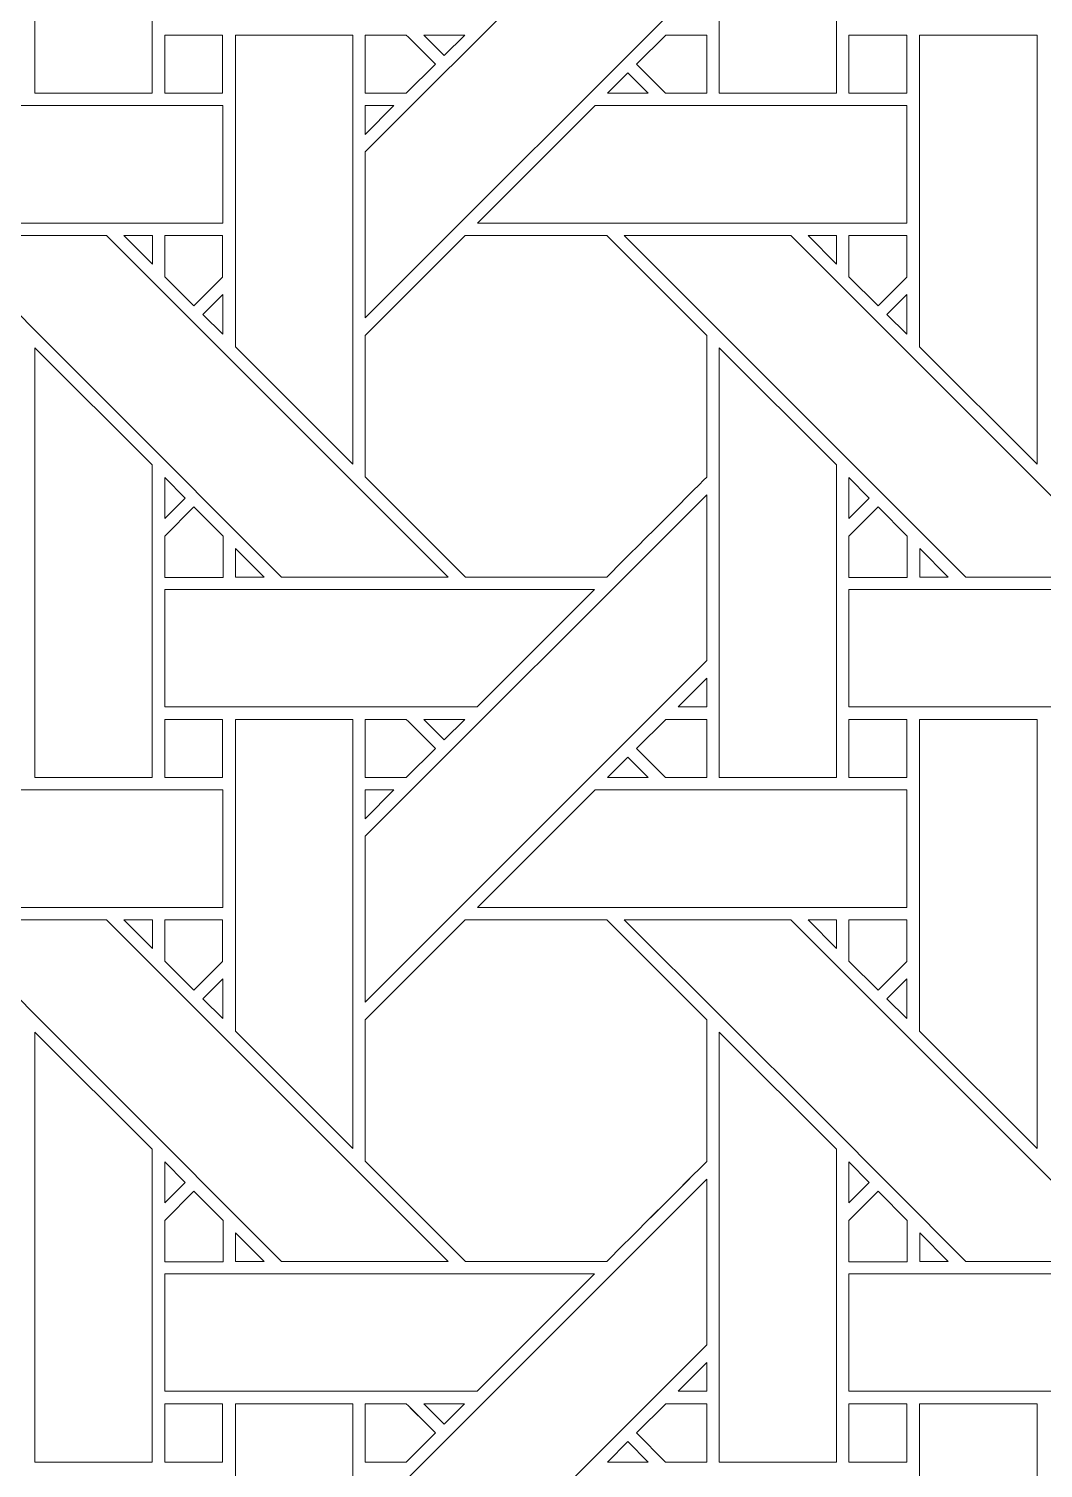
# Model space of a CAD drawing. Header units: inches. Extents: x 3.4 to 21.4, y 0.1 to 18.1.
# Drawn here: x 11.205 to 12.612, y 4.302 to 6.298 of the extents above; entities that cross this region are included whole.
import ezdxf

# ---------------------------------------------------------------- set-up
doc = ezdxf.new("R2010")
doc.units = ezdxf.units.IN
doc.header["$MEASUREMENT"] = 0
doc.layers.add('Design', color=7, linetype='Continuous', lineweight=0)

msp = doc.modelspace()

# ---------------------------------------------------------------- linework, layer by layer
at = {"layer": 'Design'}
for points, knots in [([(12.3829, 18.0948), (7.4123, 18.0948), (3.3829, 14.0653), (3.3829, 9.0948), (3.3829, 4.1242), (7.4123, 0.0948), (12.3829, 0.0948), (17.3534, 0.0948), (21.3829, 4.1242), (21.3829, 9.0948), (21.3829, 14.0653), (17.3534, 18.0948), (12.3829, 18.0948)], [0, 0, 0, 0, 1, 1, 1, 2, 2, 2, 3, 3, 3, 4, 4, 4, 4]), ([(12.3829, 17.2202), (7.8953, 17.2202), (4.2574, 13.5823), (4.2574, 9.0948), (4.2574, 4.6072), (7.8953, 0.9693), (12.3829, 0.9693), (16.8704, 0.9693), (20.5083, 4.6072), (20.5083, 9.0948), (20.5083, 13.5823), (16.8704, 17.2202), (12.3829, 17.2202)], [0, 0, 0, 0, 1, 1, 1, 2, 2, 2, 3, 3, 3, 4, 4, 4, 4]), ([(11.3765, 6.6419), (11.3765, 6.6419), (11.3765, 6.2082), (11.3765, 6.2082), (11.3765, 6.2082), (11.2137, 6.2082), (11.2137, 6.2082), (11.2137, 6.2082), (11.2137, 6.8041), (11.2137, 6.8041), (11.2137, 6.8041), (11.3765, 6.6419), (11.3765, 6.6419)], [0, 0, 0, 0, 1, 1, 1, 2, 2, 2, 3, 3, 3, 4, 4, 4, 4]), ([(12.3252, 6.6419), (12.3252, 6.6419), (12.3252, 6.2082), (12.3252, 6.2082), (12.3252, 6.2082), (12.1625, 6.2082), (12.1625, 6.2082), (12.1625, 6.2082), (12.1625, 6.8041), (12.1625, 6.8041), (12.1625, 6.8041), (12.3252, 6.6419), (12.3252, 6.6419)], [0, 0, 0, 0, 1, 1, 1, 2, 2, 2, 3, 3, 3, 4, 4, 4, 4]), ([(11.6717, 6.1269), (11.6717, 6.1269), (12.1453, 6.6005), (12.1453, 6.6005), (12.1453, 6.6005), (12.1453, 6.3705), (12.1453, 6.3705), (12.1453, 6.3705), (11.6717, 5.8968), (11.6717, 5.8968), (11.6717, 5.8968), (11.6717, 6.1269), (11.6717, 6.1269)], [0, 0, 0, 0, 1, 1, 1, 2, 2, 2, 3, 3, 3, 4, 4, 4, 4]), ([(11.3938, 6.2082), (11.3938, 6.2082), (11.3938, 6.289), (11.3938, 6.289), (11.3938, 6.289), (11.474, 6.289), (11.474, 6.289), (11.474, 6.289), (11.474, 6.2082), (11.474, 6.2082), (11.474, 6.2082), (11.3938, 6.2082), (11.3938, 6.2082)], [0, 0, 0, 0, 1, 1, 1, 2, 2, 2, 3, 3, 3, 4, 4, 4, 4]), ([(11.3938, 6.289), (11.3938, 6.289), (11.474, 6.289), (11.474, 6.289), (11.474, 6.289), (11.474, 6.2082), (11.474, 6.2082), (11.474, 6.2082), (11.3938, 6.2082), (11.3938, 6.2082), (11.3938, 6.2082), (11.3938, 6.289), (11.3938, 6.289)], [0, 0, 0, 0, 1, 1, 1, 2, 2, 2, 3, 3, 3, 4, 4, 4, 4]), ([(11.6545, 6.289), (11.6545, 6.289), (11.6545, 5.6939), (11.6545, 5.6939), (11.6545, 5.6939), (11.4916, 5.8568), (11.4916, 5.8568), (11.4916, 5.8568), (11.4916, 6.289), (11.4916, 6.289), (11.4916, 6.289), (11.6545, 6.289), (11.6545, 6.289)], [0, 0, 0, 0, 1, 1, 1, 2, 2, 2, 3, 3, 3, 4, 4, 4, 4]), ([(11.7287, 6.289), (11.7339, 6.2839), (11.7646, 6.2531), (11.7691, 6.2486), (11.7691, 6.2486), (11.7286, 6.2082), (11.7286, 6.2082), (11.7286, 6.2082), (11.6717, 6.2082), (11.6717, 6.2082), (11.6717, 6.2082), (11.6717, 6.289), (11.6717, 6.289), (11.6717, 6.289), (11.7287, 6.289), (11.7287, 6.289)], [0, 0, 0, 0, 1, 1, 1, 2, 2, 2, 3, 3, 3, 4, 4, 4, 5, 5, 5, 5]), ([(11.6717, 6.289), (11.6717, 6.289), (11.7287, 6.289), (11.7287, 6.289), (11.734, 6.2838), (11.7647, 6.253), (11.7691, 6.2486), (11.7691, 6.2486), (11.7286, 6.2082), (11.7286, 6.2082), (11.7286, 6.2082), (11.6717, 6.2082), (11.6717, 6.2082), (11.6717, 6.2082), (11.6717, 6.289), (11.6717, 6.289)], [0, 0, 0, 0, 1, 1, 1, 2, 2, 2, 3, 3, 3, 4, 4, 4, 5, 5, 5, 5]), ([(11.8096, 6.289), (11.8096, 6.289), (11.7813, 6.2608), (11.7813, 6.2608), (11.7813, 6.2608), (11.7531, 6.289), (11.7531, 6.289), (11.7531, 6.289), (11.8096, 6.289), (11.8096, 6.289)], [0, 0, 0, 0, 1, 1, 1, 2, 2, 2, 3, 3, 3, 3]), ([(12.0882, 6.2082), (12.0882, 6.2082), (12.0479, 6.2486), (12.0479, 6.2486), (12.0479, 6.2486), (12.0883, 6.289), (12.0883, 6.289), (12.0883, 6.289), (12.1453, 6.289), (12.1453, 6.289), (12.1453, 6.289), (12.1453, 6.2082), (12.1453, 6.2082), (12.1453, 6.2082), (12.0882, 6.2082), (12.0882, 6.2082)], [0, 0, 0, 0, 1, 1, 1, 2, 2, 2, 3, 3, 3, 4, 4, 4, 5, 5, 5, 5]), ([(12.0479, 6.2486), (12.0479, 6.2486), (12.0883, 6.289), (12.0883, 6.289), (12.0883, 6.289), (12.1453, 6.289), (12.1453, 6.289), (12.1453, 6.289), (12.1453, 6.2082), (12.1453, 6.2082), (12.1453, 6.2082), (12.0882, 6.2082), (12.0882, 6.2082), (12.0882, 6.2082), (12.0479, 6.2486), (12.0479, 6.2486)], [0, 0, 0, 0, 1, 1, 1, 2, 2, 2, 3, 3, 3, 4, 4, 4, 5, 5, 5, 5]), ([(12.3425, 6.289), (12.3425, 6.289), (12.4228, 6.289), (12.4228, 6.289), (12.4228, 6.289), (12.4228, 6.2082), (12.4228, 6.2082), (12.4228, 6.2082), (12.3425, 6.2082), (12.3425, 6.2082), (12.3425, 6.2082), (12.3425, 6.289), (12.3425, 6.289)], [0, 0, 0, 0, 1, 1, 1, 2, 2, 2, 3, 3, 3, 4, 4, 4, 4]), ([(12.4228, 6.289), (12.4228, 6.289), (12.4228, 6.2082), (12.4228, 6.2082), (12.4228, 6.2082), (12.3425, 6.2082), (12.3425, 6.2082), (12.3425, 6.2082), (12.3425, 6.289), (12.3425, 6.289), (12.3425, 6.289), (12.4228, 6.289), (12.4228, 6.289)], [0, 0, 0, 0, 1, 1, 1, 2, 2, 2, 3, 3, 3, 4, 4, 4, 4]), ([(12.6032, 6.289), (12.6032, 6.289), (12.6032, 5.6939), (12.6032, 5.6939), (12.6032, 5.6939), (12.4403, 5.8568), (12.4403, 5.8568), (12.4403, 5.8568), (12.4403, 6.289), (12.4403, 6.289), (12.4403, 6.289), (12.6032, 6.289), (12.6032, 6.289)], [0, 0, 0, 0, 1, 1, 1, 2, 2, 2, 3, 3, 3, 4, 4, 4, 4]), ([(12.064, 6.2082), (12.064, 6.2082), (12.0075, 6.2082), (12.0075, 6.2082), (12.0075, 6.2082), (12.0358, 6.2365), (12.0358, 6.2365), (12.0358, 6.2365), (12.064, 6.2082), (12.064, 6.2082)], [0, 0, 0, 0, 1, 1, 1, 2, 2, 2, 3, 3, 3, 3]), ([(11.0416, 6.1911), (11.0416, 6.1911), (11.4741, 6.1911), (11.4741, 6.1911), (11.4741, 6.1911), (11.4741, 6.0283), (11.4741, 6.0283), (11.4741, 6.0283), (10.8788, 6.0283), (10.8788, 6.0283), (10.8788, 6.0283), (11.0416, 6.1911), (11.0416, 6.1911)], [0, 0, 0, 0, 1, 1, 1, 2, 2, 2, 3, 3, 3, 4, 4, 4, 4]), ([(11.7115, 6.1911), (11.7115, 6.1911), (11.6717, 6.1513), (11.6717, 6.1513), (11.6717, 6.1513), (11.6717, 6.1911), (11.6717, 6.1911), (11.6717, 6.1911), (11.7115, 6.1911), (11.7115, 6.1911)], [0, 0, 0, 0, 1, 1, 1, 2, 2, 2, 3, 3, 3, 3]), ([(11.8275, 6.0283), (11.8275, 6.0283), (11.9904, 6.1911), (11.9904, 6.1911), (11.9904, 6.1911), (12.4228, 6.1911), (12.4228, 6.1911), (12.4228, 6.1911), (12.4228, 6.0283), (12.4228, 6.0283), (12.4228, 6.0283), (11.8275, 6.0283), (11.8275, 6.0283)], [0, 0, 0, 0, 1, 1, 1, 2, 2, 2, 3, 3, 3, 4, 4, 4, 4]), ([(11.0821, 6.0112), (11.0821, 6.0112), (11.313, 6.0112), (11.313, 6.0112), (11.313, 6.0112), (11.7867, 5.5375), (11.7867, 5.5375), (11.7867, 5.5375), (11.5556, 5.5375), (11.5556, 5.5375), (11.5556, 5.5375), (11.0821, 6.0112), (11.0821, 6.0112)], [0, 0, 0, 0, 1, 1, 1, 2, 2, 2, 3, 3, 3, 4, 4, 4, 4]), ([(11.3766, 6.0111), (11.3766, 6.0111), (11.3766, 5.9713), (11.3766, 5.9713), (11.3766, 5.9713), (11.3372, 6.0111), (11.3372, 6.0111), (11.3372, 6.0111), (11.3766, 6.0111), (11.3766, 6.0111)], [0, 0, 0, 0, 1, 1, 1, 2, 2, 2, 3, 3, 3, 3]), ([(11.474, 6.0111), (11.474, 6.0111), (11.474, 5.9535), (11.474, 5.9535), (11.474, 5.9535), (11.4341, 5.9136), (11.4341, 5.9136), (11.4341, 5.9136), (11.3938, 5.9539), (11.3938, 5.9539), (11.3938, 5.9539), (11.3938, 6.0111), (11.3938, 6.0111), (11.3938, 6.0111), (11.474, 6.0111), (11.474, 6.0111)], [0, 0, 0, 0, 1, 1, 1, 2, 2, 2, 3, 3, 3, 4, 4, 4, 5, 5, 5, 5]), ([(11.4341, 5.9136), (11.4341, 5.9136), (11.3938, 5.9539), (11.3938, 5.9539), (11.3938, 5.9539), (11.3938, 6.0111), (11.3938, 6.0111), (11.3938, 6.0111), (11.474, 6.0111), (11.474, 6.0111), (11.474, 6.0111), (11.474, 5.9535), (11.474, 5.9535), (11.474, 5.9535), (11.4341, 5.9136), (11.4341, 5.9136)], [0, 0, 0, 0, 1, 1, 1, 2, 2, 2, 3, 3, 3, 4, 4, 4, 5, 5, 5, 5]), ([(11.8104, 6.0111), (11.8104, 6.0111), (12.0066, 6.0111), (12.0066, 6.0111), (12.0066, 6.0111), (12.1453, 5.8724), (12.1453, 5.8724), (12.1453, 5.8724), (12.1453, 5.6762), (12.1453, 5.6762), (12.1275, 5.6582), (12.0156, 5.5465), (12.0066, 5.5375), (12.0066, 5.5375), (11.8109, 5.5375), (11.8109, 5.5375), (11.8109, 5.5375), (11.6717, 5.6767), (11.6717, 5.6767), (11.6717, 5.6767), (11.6717, 5.8724), (11.6717, 5.8724), (11.6717, 5.8724), (11.8104, 6.0111), (11.8104, 6.0111)], [0, 0, 0, 0, 1, 1, 1, 2, 2, 2, 3, 3, 3, 4, 4, 4, 5, 5, 5, 6, 6, 6, 7, 7, 7, 8, 8, 8, 8]), ([(11.6717, 5.6767), (11.6717, 5.6767), (11.6717, 5.8724), (11.6717, 5.8724), (11.6717, 5.8724), (11.8104, 6.0111), (11.8104, 6.0111), (11.8104, 6.0111), (12.0066, 6.0111), (12.0066, 6.0111), (12.0066, 6.0111), (12.1453, 5.8724), (12.1453, 5.8724), (12.1453, 5.8724), (12.1453, 5.6762), (12.1453, 5.6762), (12.1275, 5.6582), (12.0156, 5.5465), (12.0066, 5.5375), (12.0066, 5.5375), (11.8109, 5.5375), (11.8109, 5.5375), (11.8109, 5.5375), (11.6717, 5.6767), (11.6717, 5.6767)], [0, 0, 0, 0, 1, 1, 1, 2, 2, 2, 3, 3, 3, 4, 4, 4, 5, 5, 5, 6, 6, 6, 7, 7, 7, 8, 8, 8, 8]), ([(12.0308, 6.0112), (12.0308, 6.0112), (12.2618, 6.0112), (12.2618, 6.0112), (12.2618, 6.0112), (12.7354, 5.5375), (12.7354, 5.5375), (12.7354, 5.5375), (12.5044, 5.5375), (12.5044, 5.5375), (12.5044, 5.5375), (12.0308, 6.0112), (12.0308, 6.0112)], [0, 0, 0, 0, 1, 1, 1, 2, 2, 2, 3, 3, 3, 4, 4, 4, 4]), ([(12.3253, 6.0111), (12.3253, 6.0111), (12.3253, 5.9713), (12.3253, 5.9713), (12.3253, 5.9713), (12.2859, 6.0111), (12.2859, 6.0111), (12.2859, 6.0111), (12.3253, 6.0111), (12.3253, 6.0111)], [0, 0, 0, 0, 1, 1, 1, 2, 2, 2, 3, 3, 3, 3]), ([(12.4228, 6.0111), (12.4228, 6.0111), (12.4228, 5.9535), (12.4228, 5.9535), (12.4228, 5.9535), (12.3828, 5.9136), (12.3828, 5.9136), (12.3828, 5.9136), (12.3425, 5.9539), (12.3425, 5.9539), (12.3425, 5.9539), (12.3425, 6.0111), (12.3425, 6.0111), (12.3425, 6.0111), (12.4228, 6.0111), (12.4228, 6.0111)], [0, 0, 0, 0, 1, 1, 1, 2, 2, 2, 3, 3, 3, 4, 4, 4, 5, 5, 5, 5]), ([(12.3828, 5.9136), (12.3828, 5.9136), (12.3425, 5.9539), (12.3425, 5.9539), (12.3425, 5.9539), (12.3425, 6.0111), (12.3425, 6.0111), (12.3425, 6.0111), (12.4228, 6.0111), (12.4228, 6.0111), (12.4228, 6.0111), (12.4228, 5.9535), (12.4228, 5.9535), (12.4228, 5.9535), (12.3828, 5.9136), (12.3828, 5.9136)], [0, 0, 0, 0, 1, 1, 1, 2, 2, 2, 3, 3, 3, 4, 4, 4, 5, 5, 5, 5]), ([(11.4741, 5.9293), (11.4741, 5.9293), (11.4741, 5.8741), (11.4741, 5.8741), (11.4741, 5.8741), (11.4463, 5.9015), (11.4463, 5.9015), (11.4463, 5.9015), (11.4741, 5.9293), (11.4741, 5.9293)], [0, 0, 0, 0, 1, 1, 1, 2, 2, 2, 3, 3, 3, 3]), ([(12.4228, 5.9293), (12.4228, 5.9293), (12.4228, 5.8741), (12.4228, 5.8741), (12.4228, 5.8741), (12.395, 5.9015), (12.395, 5.9015), (12.395, 5.9015), (12.4228, 5.9293), (12.4228, 5.9293)], [0, 0, 0, 0, 1, 1, 1, 2, 2, 2, 3, 3, 3, 3]), ([(11.3765, 5.6932), (11.3765, 5.6932), (11.3765, 5.2595), (11.3765, 5.2595), (11.3765, 5.2595), (11.2137, 5.2595), (11.2137, 5.2595), (11.2137, 5.2595), (11.2137, 5.8553), (11.2137, 5.8553), (11.2137, 5.8553), (11.3765, 5.6932), (11.3765, 5.6932)], [0, 0, 0, 0, 1, 1, 1, 2, 2, 2, 3, 3, 3, 4, 4, 4, 4]), ([(12.3252, 5.6932), (12.3252, 5.6932), (12.3252, 5.2595), (12.3252, 5.2595), (12.3252, 5.2595), (12.1625, 5.2595), (12.1625, 5.2595), (12.1625, 5.2595), (12.1625, 5.8553), (12.1625, 5.8553), (12.1625, 5.8553), (12.3252, 5.6932), (12.3252, 5.6932)], [0, 0, 0, 0, 1, 1, 1, 2, 2, 2, 3, 3, 3, 4, 4, 4, 4]), ([(11.3938, 5.6189), (11.3938, 5.6189), (11.3938, 5.6757), (11.3938, 5.6757), (11.3938, 5.6757), (11.422, 5.6471), (11.422, 5.6471), (11.422, 5.6471), (11.3938, 5.6189), (11.3938, 5.6189)], [0, 0, 0, 0, 1, 1, 1, 2, 2, 2, 3, 3, 3, 3]), ([(12.3425, 5.6189), (12.3425, 5.6189), (12.3425, 5.6757), (12.3425, 5.6757), (12.3425, 5.6757), (12.3707, 5.6471), (12.3707, 5.6471), (12.3707, 5.6471), (12.3425, 5.6189), (12.3425, 5.6189)], [0, 0, 0, 0, 1, 1, 1, 2, 2, 2, 3, 3, 3, 3]), ([(11.6717, 5.1782), (11.6717, 5.1782), (12.1453, 5.6518), (12.1453, 5.6518), (12.1453, 5.6518), (12.1453, 5.4217), (12.1453, 5.4217), (12.1453, 5.4217), (11.6717, 4.9481), (11.6717, 4.9481), (11.6717, 4.9481), (11.6717, 5.1782), (11.6717, 5.1782)], [0, 0, 0, 0, 1, 1, 1, 2, 2, 2, 3, 3, 3, 4, 4, 4, 4]), ([(11.3938, 5.5372), (11.3938, 5.5372), (11.3938, 5.5945), (11.3938, 5.5945), (11.3938, 5.5945), (11.4341, 5.6349), (11.4341, 5.6349), (11.4341, 5.6349), (11.4745, 5.5945), (11.4745, 5.5945), (11.4745, 5.5945), (11.4745, 5.5372), (11.4745, 5.5372), (11.4745, 5.5372), (11.3938, 5.5372), (11.3938, 5.5372)], [0, 0, 0, 0, 1, 1, 1, 2, 2, 2, 3, 3, 3, 4, 4, 4, 5, 5, 5, 5]), ([(11.3938, 5.5372), (11.3938, 5.5372), (11.3938, 5.5945), (11.3938, 5.5945), (11.3938, 5.5945), (11.4341, 5.6349), (11.4341, 5.6349), (11.4341, 5.6349), (11.4745, 5.5945), (11.4745, 5.5945), (11.4745, 5.5945), (11.4745, 5.5372), (11.4745, 5.5372), (11.4745, 5.5372), (11.3938, 5.5372), (11.3938, 5.5372)], [0, 0, 0, 0, 1, 1, 1, 2, 2, 2, 3, 3, 3, 4, 4, 4, 5, 5, 5, 5]), ([(12.3425, 5.5372), (12.3425, 5.5372), (12.3425, 5.5945), (12.3425, 5.5945), (12.3425, 5.5945), (12.3829, 5.6349), (12.3829, 5.6349), (12.3829, 5.6349), (12.4232, 5.5945), (12.4232, 5.5945), (12.4232, 5.5945), (12.4232, 5.5372), (12.4232, 5.5372), (12.4232, 5.5372), (12.3425, 5.5372), (12.3425, 5.5372)], [0, 0, 0, 0, 1, 1, 1, 2, 2, 2, 3, 3, 3, 4, 4, 4, 5, 5, 5, 5]), ([(12.3829, 5.6349), (12.3829, 5.6349), (12.4232, 5.5945), (12.4232, 5.5945), (12.4232, 5.5945), (12.4232, 5.5372), (12.4232, 5.5372), (12.4232, 5.5372), (12.3425, 5.5372), (12.3425, 5.5372), (12.3425, 5.5372), (12.3425, 5.5945), (12.3425, 5.5945), (12.3425, 5.5945), (12.3829, 5.6349), (12.3829, 5.6349)], [0, 0, 0, 0, 1, 1, 1, 2, 2, 2, 3, 3, 3, 4, 4, 4, 5, 5, 5, 5]), ([(11.5314, 5.5375), (11.5314, 5.5375), (11.4917, 5.5375), (11.4917, 5.5375), (11.4917, 5.5375), (11.4917, 5.5773), (11.4917, 5.5773), (11.4917, 5.5773), (11.5314, 5.5375), (11.5314, 5.5375)], [0, 0, 0, 0, 1, 1, 1, 2, 2, 2, 3, 3, 3, 3]), ([(12.4802, 5.5375), (12.4802, 5.5375), (12.4405, 5.5375), (12.4405, 5.5375), (12.4405, 5.5375), (12.4405, 5.5773), (12.4405, 5.5773), (12.4405, 5.5773), (12.4802, 5.5375), (12.4802, 5.5375)], [0, 0, 0, 0, 1, 1, 1, 2, 2, 2, 3, 3, 3, 3]), ([(11.3938, 5.3576), (11.3938, 5.3576), (11.3938, 5.5202), (11.3938, 5.5202), (11.3938, 5.5202), (11.9895, 5.5202), (11.9895, 5.5202), (11.9895, 5.5202), (11.8268, 5.3576), (11.8268, 5.3576), (11.8268, 5.3576), (11.3938, 5.3576), (11.3938, 5.3576)], [0, 0, 0, 0, 1, 1, 1, 2, 2, 2, 3, 3, 3, 4, 4, 4, 4]), ([(12.3425, 5.3576), (12.3425, 5.3576), (12.3425, 5.5203), (12.3425, 5.5203), (12.3425, 5.5203), (12.9382, 5.5203), (12.9382, 5.5203), (12.9382, 5.5203), (12.7755, 5.3576), (12.7755, 5.3576), (12.7755, 5.3576), (12.3425, 5.3576), (12.3425, 5.3576)], [0, 0, 0, 0, 1, 1, 1, 2, 2, 2, 3, 3, 3, 4, 4, 4, 4]), ([(12.1056, 5.3576), (12.1056, 5.3576), (12.1453, 5.3973), (12.1453, 5.3973), (12.1453, 5.3973), (12.1453, 5.3576), (12.1453, 5.3576), (12.1453, 5.3576), (12.1056, 5.3576), (12.1056, 5.3576)], [0, 0, 0, 0, 1, 1, 1, 2, 2, 2, 3, 3, 3, 3]), ([(11.3938, 5.2595), (11.3938, 5.2595), (11.3938, 5.3403), (11.3938, 5.3403), (11.3938, 5.3403), (11.474, 5.3403), (11.474, 5.3403), (11.474, 5.3403), (11.474, 5.2595), (11.474, 5.2595), (11.474, 5.2595), (11.3938, 5.2595), (11.3938, 5.2595)], [0, 0, 0, 0, 1, 1, 1, 2, 2, 2, 3, 3, 3, 4, 4, 4, 4]), ([(11.3938, 5.3403), (11.3938, 5.3403), (11.474, 5.3403), (11.474, 5.3403), (11.474, 5.3403), (11.474, 5.2595), (11.474, 5.2595), (11.474, 5.2595), (11.3938, 5.2595), (11.3938, 5.2595), (11.3938, 5.2595), (11.3938, 5.3403), (11.3938, 5.3403)], [0, 0, 0, 0, 1, 1, 1, 2, 2, 2, 3, 3, 3, 4, 4, 4, 4]), ([(11.6545, 5.3403), (11.6545, 5.3403), (11.6545, 4.7452), (11.6545, 4.7452), (11.6545, 4.7452), (11.4916, 4.9081), (11.4916, 4.9081), (11.4916, 4.9081), (11.4916, 5.3403), (11.4916, 5.3403), (11.4916, 5.3403), (11.6545, 5.3403), (11.6545, 5.3403)], [0, 0, 0, 0, 1, 1, 1, 2, 2, 2, 3, 3, 3, 4, 4, 4, 4]), ([(11.7287, 5.3403), (11.7339, 5.3351), (11.7646, 5.3043), (11.7691, 5.2999), (11.7691, 5.2999), (11.7286, 5.2595), (11.7286, 5.2595), (11.7286, 5.2595), (11.6717, 5.2595), (11.6717, 5.2595), (11.6717, 5.2595), (11.6717, 5.3403), (11.6717, 5.3403), (11.6717, 5.3403), (11.7287, 5.3403), (11.7287, 5.3403)], [0, 0, 0, 0, 1, 1, 1, 2, 2, 2, 3, 3, 3, 4, 4, 4, 5, 5, 5, 5]), ([(11.6717, 5.3403), (11.6717, 5.3403), (11.7287, 5.3403), (11.7287, 5.3403), (11.734, 5.335), (11.7649, 5.3041), (11.7691, 5.2999), (11.7691, 5.2999), (11.7286, 5.2595), (11.7286, 5.2595), (11.7286, 5.2595), (11.6717, 5.2595), (11.6717, 5.2595), (11.6717, 5.2595), (11.6717, 5.3403), (11.6717, 5.3403)], [0, 0, 0, 0, 1, 1, 1, 2, 2, 2, 3, 3, 3, 4, 4, 4, 5, 5, 5, 5]), ([(11.8096, 5.3403), (11.8096, 5.3403), (11.7813, 5.3121), (11.7813, 5.3121), (11.7813, 5.3121), (11.7531, 5.3403), (11.7531, 5.3403), (11.7531, 5.3403), (11.8096, 5.3403), (11.8096, 5.3403)], [0, 0, 0, 0, 1, 1, 1, 2, 2, 2, 3, 3, 3, 3]), ([(12.0882, 5.2595), (12.0882, 5.2595), (12.0479, 5.2998), (12.0479, 5.2998), (12.0479, 5.2998), (12.0883, 5.3403), (12.0883, 5.3403), (12.0883, 5.3403), (12.1453, 5.3403), (12.1453, 5.3403), (12.1453, 5.3403), (12.1453, 5.2595), (12.1453, 5.2595), (12.1453, 5.2595), (12.0882, 5.2595), (12.0882, 5.2595)], [0, 0, 0, 0, 1, 1, 1, 2, 2, 2, 3, 3, 3, 4, 4, 4, 5, 5, 5, 5]), ([(12.0479, 5.2998), (12.0479, 5.2998), (12.0883, 5.3403), (12.0883, 5.3403), (12.0883, 5.3403), (12.1453, 5.3403), (12.1453, 5.3403), (12.1453, 5.3403), (12.1453, 5.2595), (12.1453, 5.2595), (12.1453, 5.2595), (12.0882, 5.2595), (12.0882, 5.2595), (12.0882, 5.2595), (12.0479, 5.2998), (12.0479, 5.2998)], [0, 0, 0, 0, 1, 1, 1, 2, 2, 2, 3, 3, 3, 4, 4, 4, 5, 5, 5, 5]), ([(12.3425, 5.3403), (12.3425, 5.3403), (12.4228, 5.3403), (12.4228, 5.3403), (12.4228, 5.3403), (12.4228, 5.2595), (12.4228, 5.2595), (12.4228, 5.2595), (12.3425, 5.2595), (12.3425, 5.2595), (12.3425, 5.2595), (12.3425, 5.3403), (12.3425, 5.3403)], [0, 0, 0, 0, 1, 1, 1, 2, 2, 2, 3, 3, 3, 4, 4, 4, 4]), ([(12.4228, 5.3403), (12.4228, 5.3403), (12.4228, 5.2595), (12.4228, 5.2595), (12.4228, 5.2595), (12.3425, 5.2595), (12.3425, 5.2595), (12.3425, 5.2595), (12.3425, 5.3403), (12.3425, 5.3403), (12.3425, 5.3403), (12.4228, 5.3403), (12.4228, 5.3403)], [0, 0, 0, 0, 1, 1, 1, 2, 2, 2, 3, 3, 3, 4, 4, 4, 4]), ([(12.6032, 5.3403), (12.6032, 5.3403), (12.6032, 4.7452), (12.6032, 4.7452), (12.6032, 4.7452), (12.4403, 4.9081), (12.4403, 4.9081), (12.4403, 4.9081), (12.4403, 5.3403), (12.4403, 5.3403), (12.4403, 5.3403), (12.6032, 5.3403), (12.6032, 5.3403)], [0, 0, 0, 0, 1, 1, 1, 2, 2, 2, 3, 3, 3, 4, 4, 4, 4]), ([(12.064, 5.2595), (12.064, 5.2595), (12.0075, 5.2595), (12.0075, 5.2595), (12.0075, 5.2595), (12.0358, 5.2878), (12.0358, 5.2878), (12.0358, 5.2878), (12.064, 5.2595), (12.064, 5.2595)], [0, 0, 0, 0, 1, 1, 1, 2, 2, 2, 3, 3, 3, 3]), ([(10.8788, 5.0795), (10.8788, 5.0795), (11.0416, 5.2424), (11.0416, 5.2424), (11.0416, 5.2424), (11.4741, 5.2424), (11.4741, 5.2424), (11.4741, 5.2424), (11.4741, 5.0795), (11.4741, 5.0795), (11.4741, 5.0795), (10.8788, 5.0795), (10.8788, 5.0795)], [0, 0, 0, 0, 1, 1, 1, 2, 2, 2, 3, 3, 3, 4, 4, 4, 4]), ([(11.7115, 5.2424), (11.7115, 5.2424), (11.6717, 5.2025), (11.6717, 5.2025), (11.6717, 5.2025), (11.6717, 5.2424), (11.6717, 5.2424), (11.6717, 5.2424), (11.7115, 5.2424), (11.7115, 5.2424)], [0, 0, 0, 0, 1, 1, 1, 2, 2, 2, 3, 3, 3, 3]), ([(11.8275, 5.0796), (11.8275, 5.0796), (11.9904, 5.2424), (11.9904, 5.2424), (11.9904, 5.2424), (12.4228, 5.2424), (12.4228, 5.2424), (12.4228, 5.2424), (12.4228, 5.0796), (12.4228, 5.0796), (12.4228, 5.0796), (11.8275, 5.0796), (11.8275, 5.0796)], [0, 0, 0, 0, 1, 1, 1, 2, 2, 2, 3, 3, 3, 4, 4, 4, 4]), ([(11.0821, 5.0624), (11.0821, 5.0624), (11.313, 5.0624), (11.313, 5.0624), (11.313, 5.0624), (11.7867, 4.5888), (11.7867, 4.5888), (11.7867, 4.5888), (11.5557, 4.5888), (11.5557, 4.5888), (11.5557, 4.5888), (11.0821, 5.0624), (11.0821, 5.0624)], [0, 0, 0, 0, 1, 1, 1, 2, 2, 2, 3, 3, 3, 4, 4, 4, 4]), ([(11.3766, 5.0624), (11.3766, 5.0624), (11.3766, 5.0226), (11.3766, 5.0226), (11.3766, 5.0226), (11.3372, 5.0624), (11.3372, 5.0624), (11.3372, 5.0624), (11.3766, 5.0624), (11.3766, 5.0624)], [0, 0, 0, 0, 1, 1, 1, 2, 2, 2, 3, 3, 3, 3]), ([(11.474, 5.0624), (11.474, 5.0624), (11.474, 5.0048), (11.474, 5.0048), (11.474, 5.0048), (11.4341, 4.9648), (11.4341, 4.9648), (11.4341, 4.9648), (11.3938, 5.0052), (11.3938, 5.0052), (11.3938, 5.0052), (11.3938, 5.0624), (11.3938, 5.0624), (11.3938, 5.0624), (11.474, 5.0624), (11.474, 5.0624)], [0, 0, 0, 0, 1, 1, 1, 2, 2, 2, 3, 3, 3, 4, 4, 4, 5, 5, 5, 5]), ([(11.4341, 4.9648), (11.4341, 4.9648), (11.3938, 5.0052), (11.3938, 5.0052), (11.3938, 5.0052), (11.3938, 5.0624), (11.3938, 5.0624), (11.3938, 5.0624), (11.474, 5.0624), (11.474, 5.0624), (11.474, 5.0624), (11.474, 5.0048), (11.474, 5.0048), (11.474, 5.0048), (11.4341, 4.9648), (11.4341, 4.9648)], [0, 0, 0, 0, 1, 1, 1, 2, 2, 2, 3, 3, 3, 4, 4, 4, 5, 5, 5, 5]), ([(11.8104, 5.0624), (11.8104, 5.0624), (12.0066, 5.0624), (12.0066, 5.0624), (12.0066, 5.0624), (12.1453, 4.9237), (12.1453, 4.9237), (12.1453, 4.9237), (12.1453, 4.7274), (12.1453, 4.7274), (12.1275, 4.7095), (12.0156, 4.5978), (12.0066, 4.5888), (12.0066, 4.5888), (11.8109, 4.5888), (11.8109, 4.5888), (11.8109, 4.5888), (11.6717, 4.728), (11.6717, 4.728), (11.6717, 4.728), (11.6717, 4.9237), (11.6717, 4.9237), (11.6717, 4.9237), (11.8104, 5.0624), (11.8104, 5.0624)], [0, 0, 0, 0, 1, 1, 1, 2, 2, 2, 3, 3, 3, 4, 4, 4, 5, 5, 5, 6, 6, 6, 7, 7, 7, 8, 8, 8, 8]), ([(11.6717, 4.728), (11.6717, 4.728), (11.6717, 4.9237), (11.6717, 4.9237), (11.6717, 4.9237), (11.8104, 5.0624), (11.8104, 5.0624), (11.8104, 5.0624), (12.0066, 5.0624), (12.0066, 5.0624), (12.0066, 5.0624), (12.1453, 4.9237), (12.1453, 4.9237), (12.1453, 4.9237), (12.1453, 4.7274), (12.1453, 4.7274), (12.1274, 4.7094), (12.0155, 4.5977), (12.0066, 4.5888), (12.0066, 4.5888), (11.8109, 4.5888), (11.8109, 4.5888), (11.8109, 4.5888), (11.6717, 4.728), (11.6717, 4.728)], [0, 0, 0, 0, 1, 1, 1, 2, 2, 2, 3, 3, 3, 4, 4, 4, 5, 5, 5, 6, 6, 6, 7, 7, 7, 8, 8, 8, 8]), ([(12.3052, 4.7887), (12.3052, 4.7887), (12.0308, 5.0624), (12.0308, 5.0624), (12.0308, 5.0624), (12.2618, 5.0624), (12.2618, 5.0624), (12.2618, 5.0624), (12.7354, 4.5888), (12.7354, 4.5888), (12.7354, 4.5888), (12.5044, 4.5888), (12.5044, 4.5888), (12.5044, 4.5888), (12.3052, 4.7887), (12.3052, 4.7887)], [0, 0, 0, 0, 1, 1, 1, 2, 2, 2, 3, 3, 3, 4, 4, 4, 5, 5, 5, 5]), ([(12.3253, 5.0624), (12.3253, 5.0624), (12.3253, 5.0226), (12.3253, 5.0226), (12.3253, 5.0226), (12.2859, 5.0624), (12.2859, 5.0624), (12.2859, 5.0624), (12.3253, 5.0624), (12.3253, 5.0624)], [0, 0, 0, 0, 1, 1, 1, 2, 2, 2, 3, 3, 3, 3]), ([(12.4228, 5.0624), (12.4228, 5.0624), (12.4228, 5.0048), (12.4228, 5.0048), (12.4228, 5.0048), (12.3828, 4.9648), (12.3828, 4.9648), (12.3828, 4.9648), (12.3425, 5.0052), (12.3425, 5.0052), (12.3425, 5.0052), (12.3425, 5.0624), (12.3425, 5.0624), (12.3425, 5.0624), (12.4228, 5.0624), (12.4228, 5.0624)], [0, 0, 0, 0, 1, 1, 1, 2, 2, 2, 3, 3, 3, 4, 4, 4, 5, 5, 5, 5]), ([(12.3828, 4.9648), (12.3828, 4.9648), (12.3425, 5.0052), (12.3425, 5.0052), (12.3425, 5.0052), (12.3425, 5.0624), (12.3425, 5.0624), (12.3425, 5.0624), (12.4228, 5.0624), (12.4228, 5.0624), (12.4228, 5.0624), (12.4228, 5.0048), (12.4228, 5.0048), (12.4228, 5.0048), (12.3828, 4.9648), (12.3828, 4.9648)], [0, 0, 0, 0, 1, 1, 1, 2, 2, 2, 3, 3, 3, 4, 4, 4, 5, 5, 5, 5]), ([(11.4741, 4.9806), (11.4741, 4.9806), (11.4741, 4.9254), (11.4741, 4.9254), (11.4741, 4.9254), (11.4463, 4.9528), (11.4463, 4.9528), (11.4463, 4.9528), (11.4741, 4.9806), (11.4741, 4.9806)], [0, 0, 0, 0, 1, 1, 1, 2, 2, 2, 3, 3, 3, 3]), ([(12.4228, 4.9806), (12.4228, 4.9806), (12.4228, 4.9254), (12.4228, 4.9254), (12.4228, 4.9254), (12.395, 4.9528), (12.395, 4.9528), (12.395, 4.9528), (12.4228, 4.9806), (12.4228, 4.9806)], [0, 0, 0, 0, 1, 1, 1, 2, 2, 2, 3, 3, 3, 3]), ([(11.3765, 4.7445), (11.3765, 4.7445), (11.3765, 4.3108), (11.3765, 4.3108), (11.3765, 4.3108), (11.2137, 4.3108), (11.2137, 4.3108), (11.2137, 4.3108), (11.2137, 4.9066), (11.2137, 4.9066), (11.2137, 4.9066), (11.3765, 4.7445), (11.3765, 4.7445)], [0, 0, 0, 0, 1, 1, 1, 2, 2, 2, 3, 3, 3, 4, 4, 4, 4]), ([(12.3252, 4.7444), (12.3252, 4.7444), (12.3252, 4.3108), (12.3252, 4.3108), (12.3252, 4.3108), (12.1625, 4.3108), (12.1625, 4.3108), (12.1625, 4.3108), (12.1625, 4.9066), (12.1625, 4.9066), (12.1625, 4.9066), (12.3252, 4.7444), (12.3252, 4.7444)], [0, 0, 0, 0, 1, 1, 1, 2, 2, 2, 3, 3, 3, 4, 4, 4, 4]), ([(11.3938, 4.6702), (11.3938, 4.6702), (11.3938, 4.727), (11.3938, 4.727), (11.3938, 4.727), (11.422, 4.6984), (11.422, 4.6984), (11.422, 4.6984), (11.3938, 4.6702), (11.3938, 4.6702)], [0, 0, 0, 0, 1, 1, 1, 2, 2, 2, 3, 3, 3, 3]), ([(12.3425, 4.6702), (12.3425, 4.6702), (12.3425, 4.727), (12.3425, 4.727), (12.3425, 4.727), (12.3707, 4.6984), (12.3707, 4.6984), (12.3707, 4.6984), (12.3425, 4.6702), (12.3425, 4.6702)], [0, 0, 0, 0, 1, 1, 1, 2, 2, 2, 3, 3, 3, 3]), ([(11.6717, 4.2294), (11.6717, 4.2294), (12.1453, 4.7031), (12.1453, 4.7031), (12.1453, 4.7031), (12.1453, 4.473), (12.1453, 4.473), (12.1453, 4.473), (11.6717, 3.9994), (11.6717, 3.9994), (11.6717, 3.9994), (11.6717, 4.2294), (11.6717, 4.2294)], [0, 0, 0, 0, 1, 1, 1, 2, 2, 2, 3, 3, 3, 4, 4, 4, 4]), ([(11.3938, 4.5885), (11.3938, 4.5885), (11.3938, 4.6458), (11.3938, 4.6458), (11.3938, 4.6458), (11.4341, 4.6861), (11.4341, 4.6861), (11.4341, 4.6861), (11.4745, 4.6458), (11.4745, 4.6458), (11.4745, 4.6458), (11.4745, 4.5885), (11.4745, 4.5885), (11.4745, 4.5885), (11.3938, 4.5885), (11.3938, 4.5885)], [0, 0, 0, 0, 1, 1, 1, 2, 2, 2, 3, 3, 3, 4, 4, 4, 5, 5, 5, 5]), ([(11.3938, 4.5885), (11.3938, 4.5885), (11.3938, 4.6458), (11.3938, 4.6458), (11.3938, 4.6458), (11.4341, 4.6861), (11.4341, 4.6861), (11.4341, 4.6861), (11.4745, 4.6458), (11.4745, 4.6458), (11.4745, 4.6458), (11.4745, 4.5885), (11.4745, 4.5885), (11.4745, 4.5885), (11.3938, 4.5885), (11.3938, 4.5885)], [0, 0, 0, 0, 1, 1, 1, 2, 2, 2, 3, 3, 3, 4, 4, 4, 5, 5, 5, 5]), ([(12.3425, 4.5885), (12.3425, 4.5885), (12.3425, 4.6458), (12.3425, 4.6458), (12.3425, 4.6458), (12.3829, 4.6861), (12.3829, 4.6861), (12.3829, 4.6861), (12.4232, 4.6458), (12.4232, 4.6458), (12.4232, 4.6458), (12.4232, 4.5885), (12.4232, 4.5885), (12.4232, 4.5885), (12.3425, 4.5885), (12.3425, 4.5885)], [0, 0, 0, 0, 1, 1, 1, 2, 2, 2, 3, 3, 3, 4, 4, 4, 5, 5, 5, 5]), ([(12.3829, 4.6861), (12.3829, 4.6861), (12.4232, 4.6458), (12.4232, 4.6458), (12.4232, 4.6458), (12.4232, 4.5885), (12.4232, 4.5885), (12.4232, 4.5885), (12.3425, 4.5885), (12.3425, 4.5885), (12.3425, 4.5885), (12.3425, 4.6458), (12.3425, 4.6458), (12.3425, 4.6458), (12.3829, 4.6861), (12.3829, 4.6861)], [0, 0, 0, 0, 1, 1, 1, 2, 2, 2, 3, 3, 3, 4, 4, 4, 5, 5, 5, 5]), ([(11.5314, 4.5888), (11.5314, 4.5888), (11.4917, 4.5888), (11.4917, 4.5888), (11.4917, 4.5888), (11.4917, 4.6285), (11.4917, 4.6285), (11.4917, 4.6285), (11.5314, 4.5888), (11.5314, 4.5888)], [0, 0, 0, 0, 1, 1, 1, 2, 2, 2, 3, 3, 3, 3]), ([(12.4802, 4.5888), (12.4802, 4.5888), (12.4405, 4.5888), (12.4405, 4.5888), (12.4405, 4.5888), (12.4405, 4.6286), (12.4405, 4.6286), (12.4405, 4.6286), (12.4802, 4.5888), (12.4802, 4.5888)], [0, 0, 0, 0, 1, 1, 1, 2, 2, 2, 3, 3, 3, 3]), ([(11.3938, 4.4088), (11.3938, 4.4088), (11.3938, 4.5715), (11.3938, 4.5715), (11.3938, 4.5715), (11.9895, 4.5715), (11.9895, 4.5715), (11.9895, 4.5715), (11.8268, 4.4088), (11.8268, 4.4088), (11.8268, 4.4088), (11.3938, 4.4088), (11.3938, 4.4088)], [0, 0, 0, 0, 1, 1, 1, 2, 2, 2, 3, 3, 3, 4, 4, 4, 4]), ([(12.3425, 4.4088), (12.3425, 4.4088), (12.3425, 4.5715), (12.3425, 4.5715), (12.3425, 4.5715), (12.9382, 4.5715), (12.9382, 4.5715), (12.9382, 4.5715), (12.7755, 4.4088), (12.7755, 4.4088), (12.7755, 4.4088), (12.3425, 4.4088), (12.3425, 4.4088)], [0, 0, 0, 0, 1, 1, 1, 2, 2, 2, 3, 3, 3, 4, 4, 4, 4]), ([(12.1056, 4.4089), (12.1056, 4.4089), (12.1453, 4.4486), (12.1453, 4.4486), (12.1453, 4.4486), (12.1453, 4.4089), (12.1453, 4.4089), (12.1453, 4.4089), (12.1056, 4.4089), (12.1056, 4.4089)], [0, 0, 0, 0, 1, 1, 1, 2, 2, 2, 3, 3, 3, 3]), ([(11.3938, 4.3107), (11.3938, 4.3107), (11.3938, 4.3915), (11.3938, 4.3915), (11.3938, 4.3915), (11.474, 4.3915), (11.474, 4.3915), (11.474, 4.3915), (11.474, 4.3107), (11.474, 4.3107), (11.474, 4.3107), (11.3938, 4.3107), (11.3938, 4.3107)], [0, 0, 0, 0, 1, 1, 1, 2, 2, 2, 3, 3, 3, 4, 4, 4, 4]), ([(11.3938, 4.3915), (11.3938, 4.3915), (11.474, 4.3915), (11.474, 4.3915), (11.474, 4.3915), (11.474, 4.3107), (11.474, 4.3107), (11.474, 4.3107), (11.3938, 4.3107), (11.3938, 4.3107), (11.3938, 4.3107), (11.3938, 4.3915), (11.3938, 4.3915)], [0, 0, 0, 0, 1, 1, 1, 2, 2, 2, 3, 3, 3, 4, 4, 4, 4]), ([(11.6545, 4.3916), (11.6545, 4.3916), (11.6545, 3.7964), (11.6545, 3.7964), (11.6545, 3.7964), (11.4916, 3.9594), (11.4916, 3.9594), (11.4916, 3.9594), (11.4916, 4.3916), (11.4916, 4.3916), (11.4916, 4.3916), (11.6545, 4.3916), (11.6545, 4.3916)], [0, 0, 0, 0, 1, 1, 1, 2, 2, 2, 3, 3, 3, 4, 4, 4, 4]), ([(11.7287, 4.3915), (11.7339, 4.3864), (11.7646, 4.3556), (11.7691, 4.3512), (11.7691, 4.3512), (11.7286, 4.3107), (11.7286, 4.3107), (11.7286, 4.3107), (11.6717, 4.3107), (11.6717, 4.3107), (11.6717, 4.3107), (11.6717, 4.3915), (11.6717, 4.3915), (11.6717, 4.3915), (11.7287, 4.3915), (11.7287, 4.3915)], [0, 0, 0, 0, 1, 1, 1, 2, 2, 2, 3, 3, 3, 4, 4, 4, 5, 5, 5, 5]), ([(11.6717, 4.3915), (11.6717, 4.3915), (11.7287, 4.3915), (11.7287, 4.3915), (11.7337, 4.3865), (11.7645, 4.3557), (11.7691, 4.3512), (11.7691, 4.3512), (11.7286, 4.3107), (11.7286, 4.3107), (11.7286, 4.3107), (11.6717, 4.3107), (11.6717, 4.3107), (11.6717, 4.3107), (11.6717, 4.3915), (11.6717, 4.3915)], [0, 0, 0, 0, 1, 1, 1, 2, 2, 2, 3, 3, 3, 4, 4, 4, 5, 5, 5, 5]), ([(11.8095, 4.3916), (11.8095, 4.3916), (11.7813, 4.3634), (11.7813, 4.3634), (11.7813, 4.3634), (11.7531, 4.3916), (11.7531, 4.3916), (11.7531, 4.3916), (11.8095, 4.3916), (11.8095, 4.3916)], [0, 0, 0, 0, 1, 1, 1, 2, 2, 2, 3, 3, 3, 3]), ([(12.0882, 4.3107), (12.0882, 4.3107), (12.0479, 4.3511), (12.0479, 4.3511), (12.0479, 4.3511), (12.0883, 4.3915), (12.0883, 4.3915), (12.0883, 4.3915), (12.1453, 4.3915), (12.1453, 4.3915), (12.1453, 4.3915), (12.1453, 4.3107), (12.1453, 4.3107), (12.1453, 4.3107), (12.0882, 4.3107), (12.0882, 4.3107)], [0, 0, 0, 0, 1, 1, 1, 2, 2, 2, 3, 3, 3, 4, 4, 4, 5, 5, 5, 5]), ([(12.0479, 4.3511), (12.0479, 4.3511), (12.0883, 4.3915), (12.0883, 4.3915), (12.0883, 4.3915), (12.1453, 4.3915), (12.1453, 4.3915), (12.1453, 4.3915), (12.1453, 4.3107), (12.1453, 4.3107), (12.1453, 4.3107), (12.0882, 4.3107), (12.0882, 4.3107), (12.0882, 4.3107), (12.0479, 4.3511), (12.0479, 4.3511)], [0, 0, 0, 0, 1, 1, 1, 2, 2, 2, 3, 3, 3, 4, 4, 4, 5, 5, 5, 5]), ([(12.3425, 4.3915), (12.3425, 4.3915), (12.4228, 4.3915), (12.4228, 4.3915), (12.4228, 4.3915), (12.4228, 4.3107), (12.4228, 4.3107), (12.4228, 4.3107), (12.3425, 4.3107), (12.3425, 4.3107), (12.3425, 4.3107), (12.3425, 4.3915), (12.3425, 4.3915)], [0, 0, 0, 0, 1, 1, 1, 2, 2, 2, 3, 3, 3, 4, 4, 4, 4]), ([(12.4228, 4.3915), (12.4228, 4.3915), (12.4228, 4.3107), (12.4228, 4.3107), (12.4228, 4.3107), (12.3425, 4.3107), (12.3425, 4.3107), (12.3425, 4.3107), (12.3425, 4.3915), (12.3425, 4.3915), (12.3425, 4.3915), (12.4228, 4.3915), (12.4228, 4.3915)], [0, 0, 0, 0, 1, 1, 1, 2, 2, 2, 3, 3, 3, 4, 4, 4, 4]), ([(12.6032, 4.3916), (12.6032, 4.3916), (12.6032, 3.7964), (12.6032, 3.7964), (12.6032, 3.7964), (12.4403, 3.9594), (12.4403, 3.9594), (12.4403, 3.9594), (12.4403, 4.3916), (12.4403, 4.3916), (12.4403, 4.3916), (12.6032, 4.3916), (12.6032, 4.3916)], [0, 0, 0, 0, 1, 1, 1, 2, 2, 2, 3, 3, 3, 4, 4, 4, 4]), ([(12.064, 4.3108), (12.064, 4.3108), (12.0075, 4.3108), (12.0075, 4.3108), (12.0075, 4.3108), (12.0358, 4.339), (12.0358, 4.339), (12.0358, 4.339), (12.064, 4.3108), (12.064, 4.3108)], [0, 0, 0, 0, 1, 1, 1, 2, 2, 2, 3, 3, 3, 3])]:
    msp.add_open_spline(points, degree=3, knots=knots, dxfattribs=at)

doc.saveas('drawing.dxf')
